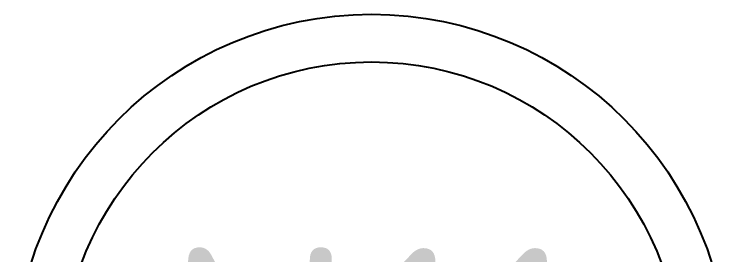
# Model space of a CAD drawing. Header units: inches. Extents: x 0 to 4731, y 0 to 1632.
# Drawn here: x 493.1 to 510.82, y 1372.64 to 1378.6 of the extents above; entities that cross this region are included whole.
import ezdxf
from ezdxf.enums import TextEntityAlignment as Align

# ---------------------------------------------------------------- set-up
doc = ezdxf.new("R2010")
doc.units = ezdxf.units.IN
doc.header["$LTSCALE"] = 48
doc.header["$MEASUREMENT"] = 0
for name, color, linetype, lineweight in [('AM_4', 93, 'Continuous', 25), ('AM_5', 92, 'Continuous', 25), ('AM_6', 140, 'Continuous', 35)]:
    doc.layers.add(name, color=color, linetype=linetype, lineweight=lineweight)
doc.styles.add('XT07_0', font='isocp.shx', dxfattribs={"width": 0.9, "height": 7})

# ---------------------------------------------------------------- blocks, each defined once
blk = doc.blocks.new('XA16S')
at = {"layer": 'AM_4'}
for radius in [7.5, 6.5]:
    blk.add_circle((0, -7.5), radius, dxfattribs=at)
at = {"layer": 'AM_6', "style": 'XT07_0', "width": 0.9}
blk.add_attdef('?', text='', height=7, dxfattribs=at).set_placement((0, -7.5), align=Align.MIDDLE)

msp = doc.modelspace()

# ---------------------------------------------------------------- block references
at = {"layer": 'AM_5', "ltscale": 5}
ref = msp.add_blockref('XA16S', (493.101484, 1369.741766), dxfattribs=dict(at, xscale=1.181102362204724, yscale=1.181102362204724, zscale=1.181102362204724, rotation=90))
ref.add_attrib('?', 'N11', dxfattribs={"layer": 'AM_6', "height": 6.1515748, "style": 'XT07_0'}).set_placement((501.959751, 1369.741766), align=Align.MIDDLE)

doc.saveas('drawing.dxf')
